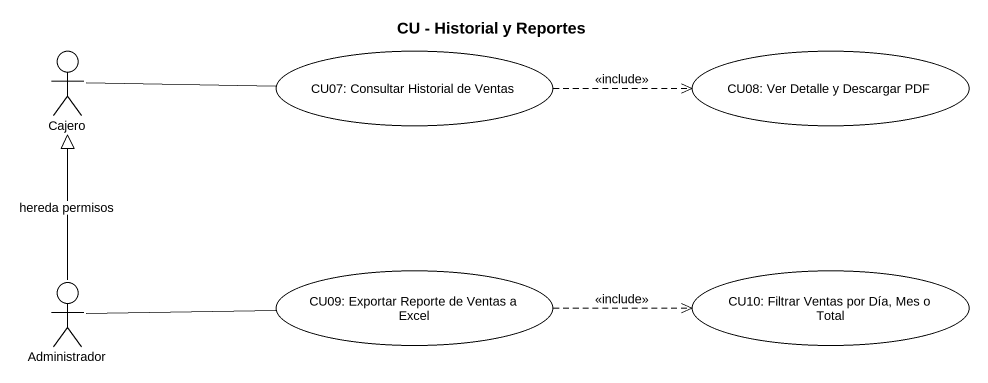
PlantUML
@startuml
title CU - Historial y Reportes
actor Cajero
usecase "CU07: Consultar Historial de Ventas" as CU07_Consultar_Historial_de
usecase "CU08: Ver Detalle y Descargar PDF" as CU08_Ver_Detalle_y
actor Administrador
usecase "CU09: Exportar Reporte de Ventas a Excel" as CU09_Exportar_Reporte_de
usecase "CU10: Filtrar Ventas por Día, Mes o Total" as CU10_Filtrar_Ventas_por_Día
Cajero -right- CU07_Consultar_Historial_de
CU07_Consultar_Historial_de .right.> CU08_Ver_Detalle_y : <<include>>
Administrador -up-|> Cajero : hereda permisos
Administrador -right- CU09_Exportar_Reporte_de
CU09_Exportar_Reporte_de .right.> CU10_Filtrar_Ventas_por_Día : <<include>>
@enduml
